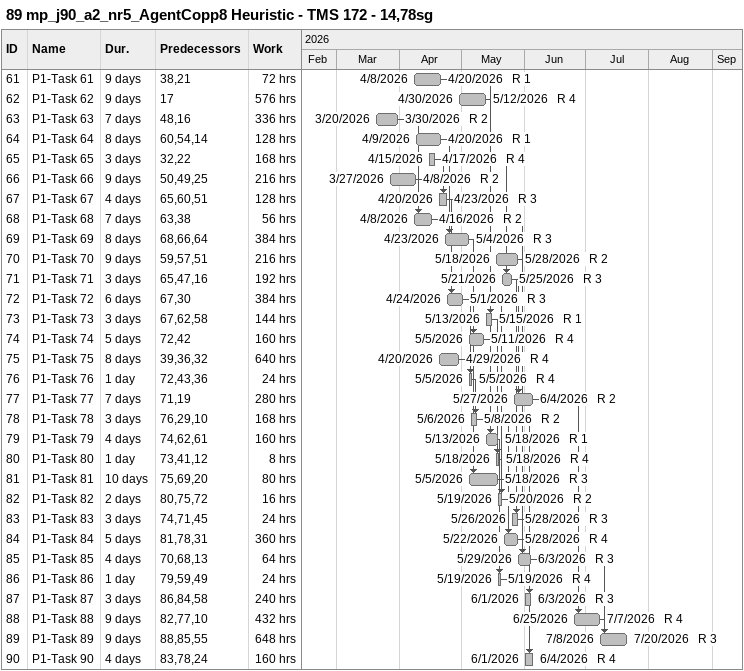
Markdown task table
89 mp_j90_a2_nr5_AgentCopp8 Heuristic - TMS 172 - 14,78sg

| ID | Task | Duration | Start | Finish | Predecessors | Resources | Work (h) |
|---|---|---|---|---|---|---|---|
| 61 | P1-Task 61 | 9d | 2026-04-08 | 2026-04-20 | 38, 21 | R 1 | 72 |
| 62 | P1-Task 62 | 9d | 2026-04-30 | 2026-05-12 | 17 | R 4 | 576 |
| 63 | P1-Task 63 | 7d | 2026-03-20 | 2026-03-30 | 48, 16 | R 2 | 336 |
| 64 | P1-Task 64 | 8d | 2026-04-09 | 2026-04-20 | 60, 54, 14 | R 1 | 128 |
| 65 | P1-Task 65 | 3d | 2026-04-15 | 2026-04-17 | 32, 22 | R 4 | 168 |
| 66 | P1-Task 66 | 9d | 2026-03-27 | 2026-04-08 | 50, 49, 25 | R 2 | 216 |
| 67 | P1-Task 67 | 4d | 2026-04-20 | 2026-04-23 | 65, 60, 51 | R 3 | 128 |
| 68 | P1-Task 68 | 7d | 2026-04-08 | 2026-04-16 | 63, 38 | R 2 | 56 |
| 69 | P1-Task 69 | 8d | 2026-04-23 | 2026-05-04 | 68, 66, 64 | R 3 | 384 |
| 70 | P1-Task 70 | 9d | 2026-05-18 | 2026-05-28 | 59, 57, 51 | R 2 | 216 |
| 71 | P1-Task 71 | 3d | 2026-05-21 | 2026-05-25 | 65, 47, 16 | R 3 | 192 |
| 72 | P1-Task 72 | 6d | 2026-04-24 | 2026-05-01 | 67, 30 | R 3 | 384 |
| 73 | P1-Task 73 | 3d | 2026-05-13 | 2026-05-15 | 67, 62, 58 | R 1 | 144 |
| 74 | P1-Task 74 | 5d | 2026-05-05 | 2026-05-11 | 72, 42 | R 4 | 160 |
| 75 | P1-Task 75 | 8d | 2026-04-20 | 2026-04-29 | 39, 36, 32 | R 4 | 640 |
| 76 | P1-Task 76 | 1d | 2026-05-05 | 2026-05-05 | 72, 43, 36 | R 4 | 24 |
| 77 | P1-Task 77 | 7d | 2026-05-27 | 2026-06-04 | 71, 19 | R 2 | 280 |
| 78 | P1-Task 78 | 3d | 2026-05-06 | 2026-05-08 | 76, 29, 10 | R 2 | 168 |
| 79 | P1-Task 79 | 4d | 2026-05-13 | 2026-05-18 | 74, 62, 61 | R 1 | 160 |
| 80 | P1-Task 80 | 1d | 2026-05-18 | 2026-05-18 | 73, 41, 12 | R 4 | 8 |
| 81 | P1-Task 81 | 10d | 2026-05-05 | 2026-05-18 | 75, 69, 20 | R 3 | 80 |
| 82 | P1-Task 82 | 2d | 2026-05-19 | 2026-05-20 | 80, 75, 72 | R 2 | 16 |
| 83 | P1-Task 83 | 3d | 2026-05-26 | 2026-05-28 | 74, 71, 45 | R 3 | 24 |
| 84 | P1-Task 84 | 5d | 2026-05-22 | 2026-05-28 | 81, 78, 31 | R 4 | 360 |
| 85 | P1-Task 85 | 4d | 2026-05-29 | 2026-06-03 | 70, 68, 13 | R 3 | 64 |
| 86 | P1-Task 86 | 1d | 2026-05-19 | 2026-05-19 | 79, 59, 49 | R 4 | 24 |
| 87 | P1-Task 87 | 3d | 2026-06-01 | 2026-06-03 | 86, 84, 58 | R 3 | 240 |
| 88 | P1-Task 88 | 9d | 2026-06-25 | 2026-07-07 | 82, 77, 10 | R 4 | 432 |
| 89 | P1-Task 89 | 9d | 2026-07-08 | 2026-07-20 | 88, 85, 55 | R 3 | 648 |
| 90 | P1-Task 90 | 4d | 2026-06-01 | 2026-06-04 | 83, 78, 24 | R 4 | 160 |
